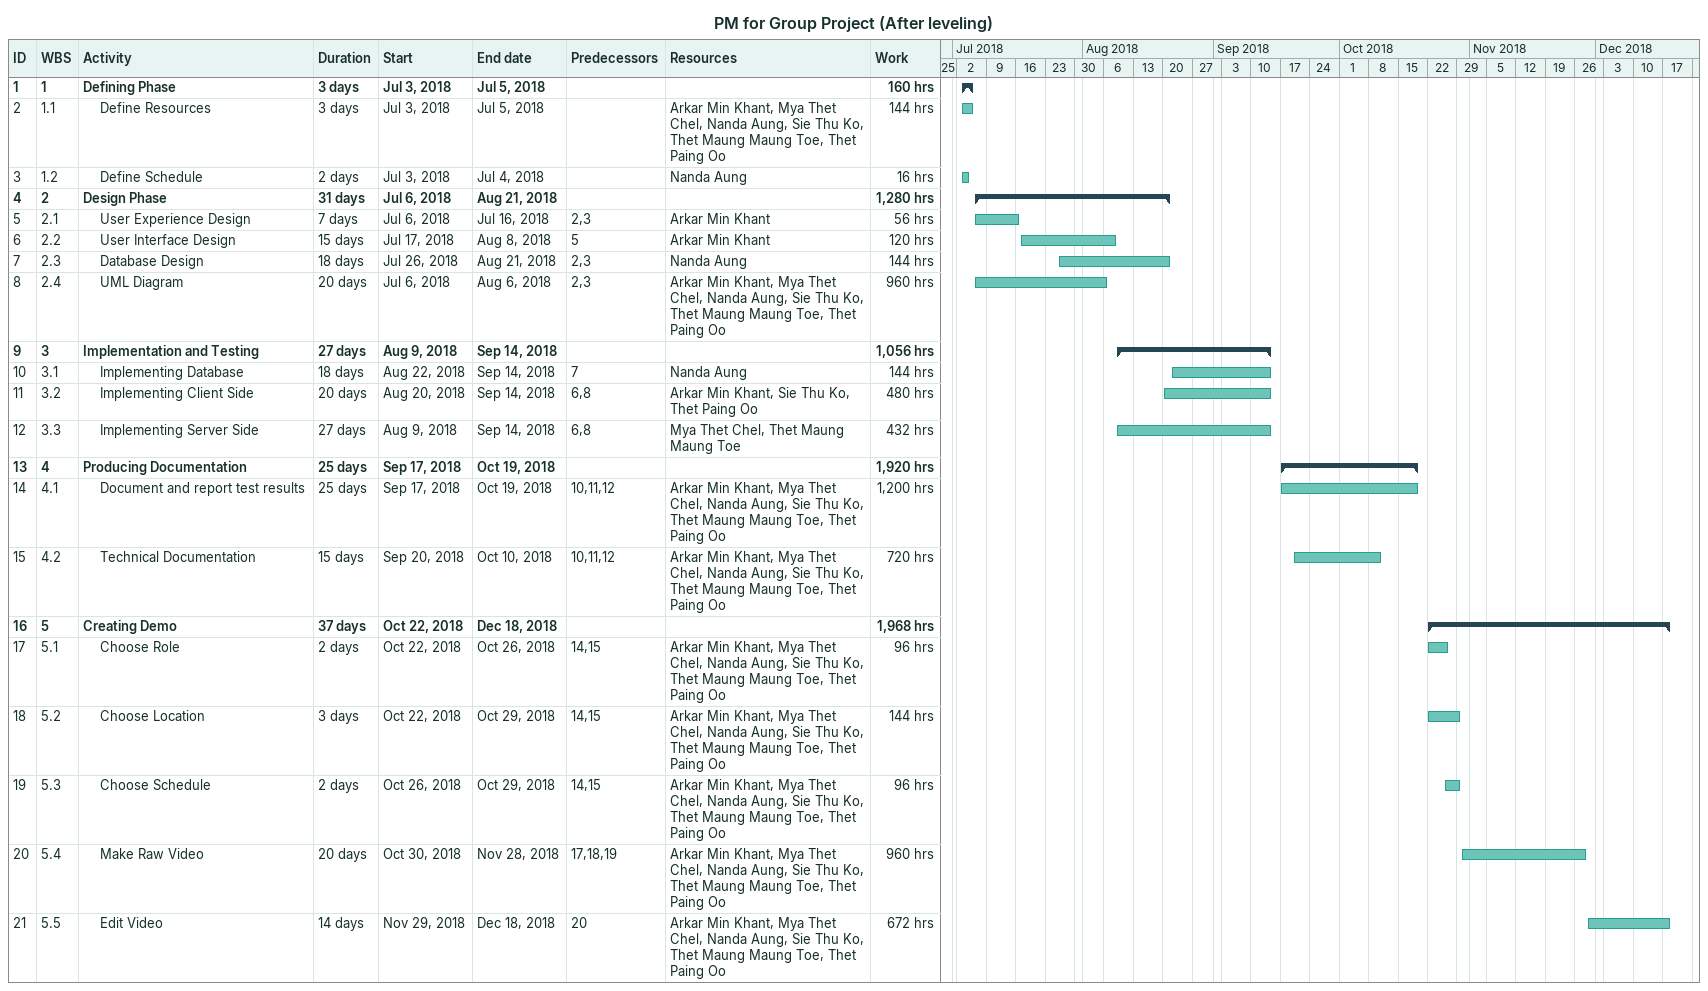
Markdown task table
PM for Group Project (After leveling)

| ID | WBS | Task | Duration | Start | Finish | Predecessors | Resources | Work (h) |
|---|---|---|---|---|---|---|---|---|
| 1 | 1 | **Defining Phase** | 3d | 2018-07-03 | 2018-07-05 |  |  | 160 |
| 2 | 1.1 | Define Resources | 3d | 2018-07-03 | 2018-07-05 |  | Arkar Min Khant, Mya Thet Chel, Nanda Aung, Sie Thu Ko, Thet Maung Maung Toe, Thet Paing Oo | 144 |
| 3 | 1.2 | Define Schedule | 2d | 2018-07-03 | 2018-07-04 |  | Nanda Aung | 16 |
| 4 | 2 | **Design Phase** | 31d | 2018-07-06 | 2018-08-21 |  |  | 1280 |
| 5 | 2.1 | User Experience Design | 7d | 2018-07-06 | 2018-07-16 | 2, 3 | Arkar Min Khant | 56 |
| 6 | 2.2 | User Interface Design | 15d | 2018-07-17 | 2018-08-08 | 5 | Arkar Min Khant | 120 |
| 7 | 2.3 | Database Design | 18d | 2018-07-26 | 2018-08-21 | 2, 3 | Nanda Aung | 144 |
| 8 | 2.4 | UML Diagram | 20d | 2018-07-06 | 2018-08-06 | 2, 3 | Arkar Min Khant, Mya Thet Chel, Nanda Aung, Sie Thu Ko, Thet Maung Maung Toe, Thet Paing Oo | 960 |
| 9 | 3 | **Implementation and Testing** | 27d | 2018-08-09 | 2018-09-14 |  |  | 1056 |
| 10 | 3.1 | Implementing Database | 18d | 2018-08-22 | 2018-09-14 | 7 | Nanda Aung | 144 |
| 11 | 3.2 | Implementing Client Side | 20d | 2018-08-20 | 2018-09-14 | 6, 8 | Arkar Min Khant, Sie Thu Ko, Thet Paing Oo | 480 |
| 12 | 3.3 | Implementing Server Side | 27d | 2018-08-09 | 2018-09-14 | 6, 8 | Mya Thet Chel, Thet Maung Maung Toe | 432 |
| 13 | 4 | **Producing Documentation** | 25d | 2018-09-17 | 2018-10-19 |  |  | 1920 |
| 14 | 4.1 | Document and report test results | 25d | 2018-09-17 | 2018-10-19 | 10, 11, 12 | Arkar Min Khant, Mya Thet Chel, Nanda Aung, Sie Thu Ko, Thet Maung Maung Toe, Thet Paing Oo | 1200 |
| 15 | 4.2 | Technical Documentation | 15d | 2018-09-20 | 2018-10-10 | 10, 11, 12 | Arkar Min Khant, Mya Thet Chel, Nanda Aung, Sie Thu Ko, Thet Maung Maung Toe, Thet Paing Oo | 720 |
| 16 | 5 | **Creating Demo** | 37d | 2018-10-22 | 2018-12-18 |  |  | 1968 |
| 17 | 5.1 | Choose Role | 2d | 2018-10-22 | 2018-10-26 | 14, 15 | Arkar Min Khant, Mya Thet Chel, Nanda Aung, Sie Thu Ko, Thet Maung Maung Toe, Thet Paing Oo | 96 |
| 18 | 5.2 | Choose Location | 3d | 2018-10-22 | 2018-10-29 | 14, 15 | Arkar Min Khant, Mya Thet Chel, Nanda Aung, Sie Thu Ko, Thet Maung Maung Toe, Thet Paing Oo | 144 |
| 19 | 5.3 | Choose Schedule | 2d | 2018-10-26 | 2018-10-29 | 14, 15 | Arkar Min Khant, Mya Thet Chel, Nanda Aung, Sie Thu Ko, Thet Maung Maung Toe, Thet Paing Oo | 96 |
| 20 | 5.4 | Make Raw Video | 20d | 2018-10-30 | 2018-11-28 | 17, 18, 19 | Arkar Min Khant, Mya Thet Chel, Nanda Aung, Sie Thu Ko, Thet Maung Maung Toe, Thet Paing Oo | 960 |
| 21 | 5.5 | Edit Video | 14d | 2018-11-29 | 2018-12-18 | 20 | Arkar Min Khant, Mya Thet Chel, Nanda Aung, Sie Thu Ko, Thet Maung Maung Toe, Thet Paing Oo | 672 |
